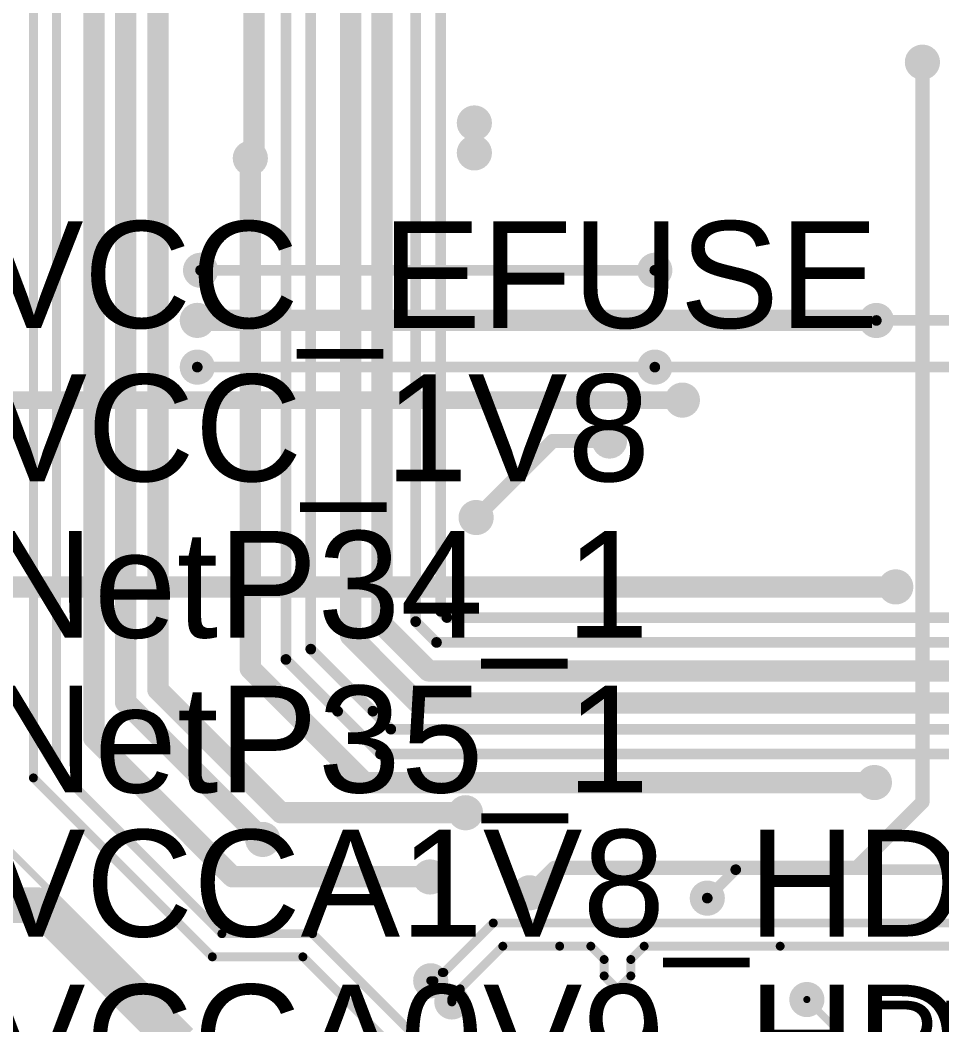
# Model space of a CAD drawing. Header units: millimetres. Extents: x -0.39 to 4.37, y -0.38 to 3.54.
# Drawn here: x 0.637 to 1.155, y 2.128 to 2.693 of the extents above; entities that cross this region are included whole.
import ezdxf

# ---------------------------------------------------------------- set-up
doc = ezdxf.new("R2010")
doc.units = ezdxf.units.MM
doc.header["$MEASUREMENT"] = 0
for name, color, linetype in [('BottomLayer', 5, 'Continuous'), ('BottomSolder', 6, 'Continuous'), ('TopLayer', 1, 'Continuous'), ('TopOverlay', 2, 'Continuous'), ('TopSolder', 216, 'Continuous'), ('ViaHoleLayer', 16, 'Continuous')]:
    doc.layers.add(name, color=color, linetype=linetype)
doc.styles.add('Arial', font='', dxfattribs={"height": 0.2})
doc.styles.get('Arial').set_extended_font_data('Arial')

msp = doc.modelspace()

# ---------------------------------------------------------------- hatches: boundary and pattern name
at = {"layer": 'BottomLayer'}
h = msp.add_hatch(color=5, dxfattribs=at)
edge = h.paths.add_edge_path()
edge.add_arc((1.144, 2.669), 0.0059055, 0, 360)
h = msp.add_hatch(color=5, dxfattribs=at)
edge = h.paths.add_edge_path()
edge.add_arc((0.8920001, 2.634811), 0.0059055, 0, 360)
h = msp.add_hatch(color=5, dxfattribs=at)
edge = h.paths.add_edge_path()
edge.add_arc((0.8920001, 2.618), 0.0059055, 0, 360)
h = msp.add_hatch(color=5, dxfattribs=at)
edge = h.paths.add_edge_path()
edge.add_arc((0.766, 2.615), 0.0059055, 0, 360)
h = msp.add_hatch(color=5, dxfattribs=at)
edge = h.paths.add_edge_path()
edge.add_arc((0.738, 2.552), 0.0059055, 0, 360)
h = msp.add_hatch(color=5, dxfattribs=at)
edge = h.paths.add_edge_path()
edge.add_arc((0.9934901, 2.552), 0.0059055, 0, 360)
h = msp.add_hatch(color=5, dxfattribs=at)
edge = h.paths.add_edge_path()
edge.add_arc((0.7361778, 2.5238222), 0.0059055, 0, 360)
h = msp.add_hatch(color=5, dxfattribs=at)
edge = h.paths.add_edge_path()
edge.add_arc((1.1180855, 2.5237758), 0.0059055, 0, 360)
h = msp.add_hatch(color=5, dxfattribs=at)
edge = h.paths.add_edge_path()
edge.add_arc((0.7361778, 2.497546), 0.0059055, 0, 360)
h = msp.add_hatch(color=5, dxfattribs=at)
edge = h.paths.add_edge_path()
edge.add_arc((0.9934901, 2.497546), 0.0059055, 0, 360)
h = msp.add_hatch(color=5, dxfattribs=at)
edge = h.paths.add_edge_path()
edge.add_arc((1.009, 2.479), 0.0059055, 0, 360)
h = msp.add_hatch(color=5, dxfattribs=at)
edge = h.paths.add_edge_path()
edge.add_arc((0.968, 2.456), 0.0059055, 0, 360)
h = msp.add_hatch(color=5, dxfattribs=at)
edge = h.paths.add_edge_path()
edge.add_arc((0.893, 2.413), 0.0059055, 0, 360)
h = msp.add_hatch(color=5, dxfattribs=at)
edge = h.paths.add_edge_path()
edge.add_arc((1.129, 2.374), 0.0059055, 0, 360)
h = msp.add_hatch(color=5, dxfattribs=at)
edge = h.paths.add_edge_path()
edge.add_arc((1.117, 2.264), 0.0059055, 0, 360)
h = msp.add_hatch(color=5, dxfattribs=at)
edge = h.paths.add_edge_path()
edge.add_arc((0.887, 2.247), 0.0059055, 0, 360)
h = msp.add_hatch(color=5, dxfattribs=at)
edge = h.paths.add_edge_path()
edge.add_arc((0.773, 2.232), 0.0059055, 0, 360)
h = msp.add_hatch(color=5, dxfattribs=at)
edge = h.paths.add_edge_path()
edge.add_arc((0.8670837, 2.2109164), 0.0059055, 0, 360)
h = msp.add_hatch(color=5, dxfattribs=at)
edge = h.paths.add_edge_path()
edge.add_arc((0.923, 2.202), 0.0059055, 0, 360)
h = msp.add_hatch(color=5, dxfattribs=at)
edge = h.paths.add_edge_path()
edge.add_arc((1.023, 2.199), 0.0059055, 0, 360)
h = msp.add_hatch(color=5, dxfattribs=at)
edge = h.paths.add_edge_path()
edge.add_arc((0.8674604, 2.1525398), 0.0059055, 0, 360)
h = msp.add_hatch(color=5, dxfattribs=at)
edge = h.paths.add_edge_path()
edge.add_arc((1.079, 2.142), 0.0059055, 0, 360)
h = msp.add_hatch(color=5, dxfattribs=at)
edge = h.paths.add_edge_path()
edge.add_arc((0.8793476, 2.1406526), 0.0059055, 0, 360)
at = {"layer": 'BottomSolder'}
h = msp.add_hatch(color=6, dxfattribs=at)
edge = h.paths.add_edge_path()
edge.add_arc((1.144, 2.669), 0.0099055, 0, 360)
h = msp.add_hatch(color=6, dxfattribs=at)
edge = h.paths.add_edge_path()
edge.add_arc((0.8920001, 2.634811), 0.0099055, 0, 360)
h = msp.add_hatch(color=6, dxfattribs=at)
edge = h.paths.add_edge_path()
edge.add_arc((0.8920001, 2.618), 0.0099055, 0, 360)
h = msp.add_hatch(color=6, dxfattribs=at)
edge = h.paths.add_edge_path()
edge.add_arc((0.766, 2.615), 0.0099055, 0, 360)
h = msp.add_hatch(color=6, dxfattribs=at)
edge = h.paths.add_edge_path()
edge.add_arc((0.738, 2.552), 0.0099055, 0, 360)
h = msp.add_hatch(color=6, dxfattribs=at)
edge = h.paths.add_edge_path()
edge.add_arc((0.9934901, 2.552), 0.0099055, 0, 360)
h = msp.add_hatch(color=6, dxfattribs=at)
edge = h.paths.add_edge_path()
edge.add_arc((0.7361778, 2.5238222), 0.0099055, 0, 360)
h = msp.add_hatch(color=6, dxfattribs=at)
edge = h.paths.add_edge_path()
edge.add_arc((1.1180855, 2.5237758), 0.0099055, 0, 360)
h = msp.add_hatch(color=6, dxfattribs=at)
edge = h.paths.add_edge_path()
edge.add_arc((0.7361778, 2.497546), 0.0099055, 0, 360)
h = msp.add_hatch(color=6, dxfattribs=at)
edge = h.paths.add_edge_path()
edge.add_arc((0.9934901, 2.497546), 0.0099055, 0, 360)
h = msp.add_hatch(color=6, dxfattribs=at)
edge = h.paths.add_edge_path()
edge.add_arc((1.009, 2.479), 0.0099055, 0, 360)
h = msp.add_hatch(color=6, dxfattribs=at)
edge = h.paths.add_edge_path()
edge.add_arc((0.968, 2.456), 0.0099055, 0, 360)
h = msp.add_hatch(color=6, dxfattribs=at)
edge = h.paths.add_edge_path()
edge.add_arc((0.893, 2.413), 0.0099055, 0, 360)
h = msp.add_hatch(color=6, dxfattribs=at)
edge = h.paths.add_edge_path()
edge.add_arc((1.129, 2.374), 0.0099055, 0, 360)
h = msp.add_hatch(color=6, dxfattribs=at)
edge = h.paths.add_edge_path()
edge.add_arc((1.117, 2.264), 0.0099055, 0, 360)
h = msp.add_hatch(color=6, dxfattribs=at)
edge = h.paths.add_edge_path()
edge.add_arc((0.887, 2.247), 0.0099055, 0, 360)
h = msp.add_hatch(color=6, dxfattribs=at)
edge = h.paths.add_edge_path()
edge.add_arc((0.773, 2.232), 0.0099055, 0, 360)
h = msp.add_hatch(color=6, dxfattribs=at)
edge = h.paths.add_edge_path()
edge.add_arc((0.8670837, 2.2109164), 0.0099055, 0, 360)
h = msp.add_hatch(color=6, dxfattribs=at)
edge = h.paths.add_edge_path()
edge.add_arc((0.923, 2.202), 0.0099055, 0, 360)
h = msp.add_hatch(color=6, dxfattribs=at)
edge = h.paths.add_edge_path()
edge.add_arc((1.023, 2.199), 0.0099055, 0, 360)
h = msp.add_hatch(color=6, dxfattribs=at)
edge = h.paths.add_edge_path()
edge.add_arc((0.8674604, 2.1525398), 0.0099055, 0, 360)
h = msp.add_hatch(color=6, dxfattribs=at)
edge = h.paths.add_edge_path()
edge.add_arc((0.8793476, 2.1406526), 0.0099055, 0, 360)
h = msp.add_hatch(color=6, dxfattribs=at)
edge = h.paths.add_edge_path()
edge.add_arc((1.079, 2.142), 0.0099055, 0, 360)
at = {"layer": 'TopLayer'}
h = msp.add_hatch(color=1, dxfattribs=at)
edge = h.paths.add_edge_path()
edge.add_arc((1.144, 2.669), 0.0059055, 0, 360)
h = msp.add_hatch(color=1, dxfattribs=at)
edge = h.paths.add_edge_path()
edge.add_arc((0.8920001, 2.634811), 0.0059055, 0, 360)
h = msp.add_hatch(color=1, dxfattribs=at)
edge = h.paths.add_edge_path()
edge.add_arc((0.8920001, 2.618), 0.0059055, 0, 360)
h = msp.add_hatch(color=1, dxfattribs=at)
edge = h.paths.add_edge_path()
edge.add_arc((0.766, 2.615), 0.0059055, 0, 360)
h = msp.add_hatch(color=1, dxfattribs=at)
edge = h.paths.add_edge_path()
edge.add_arc((0.738, 2.552), 0.0059055, 0, 360)
h = msp.add_hatch(color=1, dxfattribs=at)
edge = h.paths.add_edge_path()
edge.add_arc((0.9934901, 2.552), 0.0059055, 0, 360)
h = msp.add_hatch(color=1, dxfattribs=at)
edge = h.paths.add_edge_path()
edge.add_arc((0.7361778, 2.5238222), 0.0059055, 0, 360)
h = msp.add_hatch(color=1, dxfattribs=at)
edge = h.paths.add_edge_path()
edge.add_arc((1.1180855, 2.5237758), 0.0059055, 0, 360)
h = msp.add_hatch(color=1, dxfattribs=at)
edge = h.paths.add_edge_path()
edge.add_arc((0.7361778, 2.497546), 0.0059055, 0, 360)
h = msp.add_hatch(color=1, dxfattribs=at)
edge = h.paths.add_edge_path()
edge.add_arc((0.9934901, 2.497546), 0.0059055, 0, 360)
h = msp.add_hatch(color=1, dxfattribs=at)
edge = h.paths.add_edge_path()
edge.add_arc((1.009, 2.479), 0.0059055, 0, 360)
h = msp.add_hatch(color=1, dxfattribs=at)
edge = h.paths.add_edge_path()
edge.add_arc((0.968, 2.456), 0.0059055, 0, 360)
h = msp.add_hatch(color=1, dxfattribs=at)
edge = h.paths.add_edge_path()
edge.add_arc((0.893, 2.413), 0.0059055, 0, 360)
h = msp.add_hatch(color=1, dxfattribs=at)
edge = h.paths.add_edge_path()
edge.add_arc((1.129, 2.374), 0.0059055, 0, 360)
h = msp.add_hatch(color=1, dxfattribs=at)
edge = h.paths.add_edge_path()
edge.add_arc((1.117, 2.264), 0.0059055, 0, 360)
h = msp.add_hatch(color=1, dxfattribs=at)
edge = h.paths.add_edge_path()
edge.add_arc((0.887, 2.247), 0.0059055, 0, 360)
h = msp.add_hatch(color=1, dxfattribs=at)
edge = h.paths.add_edge_path()
edge.add_arc((0.773, 2.232), 0.0059055, 0, 360)
h = msp.add_hatch(color=1, dxfattribs=at)
edge = h.paths.add_edge_path()
edge.add_arc((0.8670837, 2.2109164), 0.0059055, 0, 360)
h = msp.add_hatch(color=1, dxfattribs=at)
edge = h.paths.add_edge_path()
edge.add_arc((0.923, 2.202), 0.0059055, 0, 360)
h = msp.add_hatch(color=1, dxfattribs=at)
edge = h.paths.add_edge_path()
edge.add_arc((1.023, 2.199), 0.0059055, 0, 360)
h = msp.add_hatch(color=1, dxfattribs=at)
edge = h.paths.add_edge_path()
edge.add_arc((0.8674604, 2.1525398), 0.0059055, 0, 360)
h = msp.add_hatch(color=1, dxfattribs=at)
edge = h.paths.add_edge_path()
edge.add_arc((1.079, 2.142), 0.0059055, 0, 360)
h = msp.add_hatch(color=1, dxfattribs=at)
edge = h.paths.add_edge_path()
edge.add_arc((0.8793476, 2.1406526), 0.0059055, 0, 360)
at = {"layer": 'TopSolder'}
h = msp.add_hatch(color=216, dxfattribs=at)
edge = h.paths.add_edge_path()
edge.add_arc((1.144, 2.669), 0.0099055, 0, 360)
h = msp.add_hatch(color=216, dxfattribs=at)
edge = h.paths.add_edge_path()
edge.add_arc((0.8920001, 2.634811), 0.0099055, 0, 360)
h = msp.add_hatch(color=216, dxfattribs=at)
edge = h.paths.add_edge_path()
edge.add_arc((0.8920001, 2.618), 0.0099055, 0, 360)
h = msp.add_hatch(color=216, dxfattribs=at)
edge = h.paths.add_edge_path()
edge.add_arc((0.766, 2.615), 0.0099055, 0, 360)
h = msp.add_hatch(color=216, dxfattribs=at)
edge = h.paths.add_edge_path()
edge.add_arc((0.738, 2.552), 0.0099055, 0, 360)
h = msp.add_hatch(color=216, dxfattribs=at)
edge = h.paths.add_edge_path()
edge.add_arc((0.9934901, 2.552), 0.0099055, 0, 360)
h = msp.add_hatch(color=216, dxfattribs=at)
edge = h.paths.add_edge_path()
edge.add_arc((0.7361778, 2.5238222), 0.0099055, 0, 360)
h = msp.add_hatch(color=216, dxfattribs=at)
edge = h.paths.add_edge_path()
edge.add_arc((1.1180855, 2.5237758), 0.0099055, 0, 360)
h = msp.add_hatch(color=216, dxfattribs=at)
edge = h.paths.add_edge_path()
edge.add_arc((0.7361778, 2.497546), 0.0099055, 0, 360)
h = msp.add_hatch(color=216, dxfattribs=at)
edge = h.paths.add_edge_path()
edge.add_arc((0.9934901, 2.497546), 0.0099055, 0, 360)
h = msp.add_hatch(color=216, dxfattribs=at)
edge = h.paths.add_edge_path()
edge.add_arc((1.009, 2.479), 0.0099055, 0, 360)
h = msp.add_hatch(color=216, dxfattribs=at)
edge = h.paths.add_edge_path()
edge.add_arc((0.968, 2.456), 0.0099055, 0, 360)
h = msp.add_hatch(color=216, dxfattribs=at)
edge = h.paths.add_edge_path()
edge.add_arc((0.893, 2.413), 0.0099055, 0, 360)
h = msp.add_hatch(color=216, dxfattribs=at)
edge = h.paths.add_edge_path()
edge.add_arc((1.129, 2.374), 0.0099055, 0, 360)
h = msp.add_hatch(color=216, dxfattribs=at)
edge = h.paths.add_edge_path()
edge.add_arc((1.117, 2.264), 0.0099055, 0, 360)
h = msp.add_hatch(color=216, dxfattribs=at)
edge = h.paths.add_edge_path()
edge.add_arc((0.887, 2.247), 0.0099055, 0, 360)
h = msp.add_hatch(color=216, dxfattribs=at)
edge = h.paths.add_edge_path()
edge.add_arc((0.773, 2.232), 0.0099055, 0, 360)
h = msp.add_hatch(color=216, dxfattribs=at)
edge = h.paths.add_edge_path()
edge.add_arc((0.8670837, 2.2109164), 0.0099055, 0, 360)
h = msp.add_hatch(color=216, dxfattribs=at)
edge = h.paths.add_edge_path()
edge.add_arc((0.923, 2.202), 0.0099055, 0, 360)
h = msp.add_hatch(color=216, dxfattribs=at)
edge = h.paths.add_edge_path()
edge.add_arc((1.023, 2.199), 0.0099055, 0, 360)
h = msp.add_hatch(color=216, dxfattribs=at)
edge = h.paths.add_edge_path()
edge.add_arc((0.8674604, 2.1525398), 0.0099055, 0, 360)
h = msp.add_hatch(color=216, dxfattribs=at)
edge = h.paths.add_edge_path()
edge.add_arc((0.8793476, 2.1406526), 0.0099055, 0, 360)
h = msp.add_hatch(color=216, dxfattribs=at)
edge = h.paths.add_edge_path()
edge.add_arc((1.079, 2.142), 0.0099055, 0, 360)
at = {"layer": 'ViaHoleLayer'}
h = msp.add_hatch(color=16, dxfattribs=at)
edge = h.paths.add_edge_path()
edge.add_arc((1.144, 2.669), 0.003937, 0, 360)
h = msp.add_hatch(color=16, dxfattribs=at)
edge = h.paths.add_edge_path()
edge.add_arc((0.8920001, 2.634811), 0.003937, 0, 360)
h = msp.add_hatch(color=16, dxfattribs=at)
edge = h.paths.add_edge_path()
edge.add_arc((0.8920001, 2.618), 0.003937, 0, 360)
h = msp.add_hatch(color=16, dxfattribs=at)
edge = h.paths.add_edge_path()
edge.add_arc((0.766, 2.615), 0.003937, 0, 360)
h = msp.add_hatch(color=16, dxfattribs=at)
edge = h.paths.add_edge_path()
edge.add_arc((0.738, 2.552), 0.003937, 0, 360)
h = msp.add_hatch(color=16, dxfattribs=at)
edge = h.paths.add_edge_path()
edge.add_arc((0.9934901, 2.552), 0.003937, 0, 360)
h = msp.add_hatch(color=16, dxfattribs=at)
edge = h.paths.add_edge_path()
edge.add_arc((0.7361778, 2.5238222), 0.003937, 0, 360)
h = msp.add_hatch(color=16, dxfattribs=at)
edge = h.paths.add_edge_path()
edge.add_arc((1.1180855, 2.5237758), 0.003937, 0, 360)
h = msp.add_hatch(color=16, dxfattribs=at)
edge = h.paths.add_edge_path()
edge.add_arc((0.7361778, 2.497546), 0.003937, 0, 360)
h = msp.add_hatch(color=16, dxfattribs=at)
edge = h.paths.add_edge_path()
edge.add_arc((0.9934901, 2.497546), 0.003937, 0, 360)
h = msp.add_hatch(color=16, dxfattribs=at)
edge = h.paths.add_edge_path()
edge.add_arc((1.009, 2.479), 0.003937, 0, 360)
h = msp.add_hatch(color=16, dxfattribs=at)
edge = h.paths.add_edge_path()
edge.add_arc((0.968, 2.456), 0.003937, 0, 360)
h = msp.add_hatch(color=16, dxfattribs=at)
edge = h.paths.add_edge_path()
edge.add_arc((0.893, 2.413), 0.003937, 0, 360)
h = msp.add_hatch(color=16, dxfattribs=at)
edge = h.paths.add_edge_path()
edge.add_arc((1.129, 2.374), 0.003937, 0, 360)
h = msp.add_hatch(color=16, dxfattribs=at)
edge = h.paths.add_edge_path()
edge.add_arc((1.117, 2.264), 0.003937, 0, 360)
h = msp.add_hatch(color=16, dxfattribs=at)
edge = h.paths.add_edge_path()
edge.add_arc((0.887, 2.247), 0.003937, 0, 360)
h = msp.add_hatch(color=16, dxfattribs=at)
edge = h.paths.add_edge_path()
edge.add_arc((0.773, 2.232), 0.003937, 0, 360)
h = msp.add_hatch(color=16, dxfattribs=at)
edge = h.paths.add_edge_path()
edge.add_arc((0.8670837, 2.2109164), 0.003937, 0, 360)
h = msp.add_hatch(color=16, dxfattribs=at)
edge = h.paths.add_edge_path()
edge.add_arc((0.923, 2.202), 0.003937, 0, 360)
h = msp.add_hatch(color=16, dxfattribs=at)
edge = h.paths.add_edge_path()
edge.add_arc((1.023, 2.199), 0.003937, 0, 360)
h = msp.add_hatch(color=16, dxfattribs=at)
edge = h.paths.add_edge_path()
edge.add_arc((0.8674604, 2.1525398), 0.003937, 0, 360)
h = msp.add_hatch(color=16, dxfattribs=at)
edge = h.paths.add_edge_path()
edge.add_arc((0.8793476, 2.1406526), 0.003937, 0, 360)
h = msp.add_hatch(color=16, dxfattribs=at)
edge = h.paths.add_edge_path()
edge.add_arc((1.079, 2.142), 0.003937, 0, 360)

# ---------------------------------------------------------------- linework, layer by layer
at = {"layer": 'BottomLayer'}
for points, const_width in [([(0.768, 2.617), (0.768, 2.746)], 0.012), ([(1.144, 2.253), (1.144, 2.669)], 0.008), ([(0.766, 2.615), (0.768, 2.617)], 0.012), ([(0.738, 2.552), (0.9934901, 2.552)], 0.006), ([(0.7361778, 2.5238222), (1.1180391, 2.5238222)], 0.012), ([(1.1180391, 2.5238222), (1.1180855, 2.5237758)], 0.012), ([(0.7361778, 2.497546), (0.9934901, 2.497546)], 0.006), ([(0.073, 2.479), (1.009, 2.479)], 0.01), ([(0.585645, 2.374), (1.129, 2.374)], 0.012), ([(0.5758225, 2.2806222), (0.7324448, 2.1239999)], 0.004), ([(1.107, 2.216), (1.144, 2.253)], 0.008), ([(0.923, 2.202), (0.937, 2.216)], 0.008), ([(0.937, 2.216), (1.107, 2.216)], 0.008)]:
    msp.add_lwpolyline(points, dxfattribs=dict(at, const_width=const_width))
for points, const_width in [([(1.142, 2.669, 1), (1.146, 2.669, 1)], 0.004), ([(0.765, 2.617, 1), (0.771, 2.617, 1)], 0.006), ([(0.765, 2.617, 1), (0.771, 2.617, 1)], 0.006), ([(0.763, 2.615, 1), (0.769, 2.615, 1)], 0.006), ([(0.7365, 2.552, 1), (0.7395, 2.552, 1)], 0.003), ([(0.9919901, 2.552, 1), (0.9949901, 2.552, 1)], 0.003), ([(0.7331778, 2.5238222, 1), (0.7391778, 2.5238222, 1)], 0.006), ([(1.1150391, 2.5238222, 1), (1.1210391, 2.5238222, 1)], 0.006), ([(1.1150391, 2.5238222, 1), (1.1210391, 2.5238222, 1)], 0.006), ([(1.1150855, 2.5237758, 1), (1.1210855, 2.5237758, 1)], 0.006), ([(0.7346778, 2.497546, 1), (0.7376778, 2.497546, 1)], 0.003), ([(0.9919901, 2.497546, 1), (0.9949901, 2.497546, 1)], 0.003), ([(1.0065, 2.479, 1), (1.0115, 2.479, 1)], 0.005), ([(1.126, 2.374, 1), (1.132, 2.374, 1)], 0.006), ([(1.142, 2.253, 1), (1.146, 2.253, 1)], 0.004), ([(1.142, 2.253, 1), (1.146, 2.253, 1)], 0.004), ([(0.935, 2.216, 1), (0.939, 2.216, 1)], 0.004), ([(0.935, 2.216, 1), (0.939, 2.216, 1)], 0.004), ([(1.105, 2.216, 1), (1.109, 2.216, 1)], 0.004), ([(1.105, 2.216, 1), (1.109, 2.216, 1)], 0.004), ([(0.921, 2.202, 1), (0.925, 2.202, 1)], 0.004)]:
    msp.add_lwpolyline(points, format="xyb", close=True, dxfattribs=dict(at, const_width=const_width))
at = {"layer": 'TopLayer'}
for points, const_width in [([(0.859, 2.3544913), (0.859, 3.2128074)], 0.006), ([(0.873, 2.3602902), (0.873, 3.2099997)], 0.006), ([(0.84, 2.3530001), (0.84, 3.0600001)], 0.012), ([(0.8223905, 2.346568), (0.8223905, 3.0516096)], 0.012), ([(0.8, 2.339), (0.8, 3.0531799)], 0.006), ([(0.786, 2.3332011), (0.786, 3.047381)], 0.006), ([(0.6958225, 2.3091775), (0.6958225, 2.9068222)], 0.012), ([(0.678, 2.2890001), (0.678, 2.8450001)], 0.012), ([(0.714, 2.316208), (0.714, 2.843)], 0.012), ([(0.6570001, 2.272), (0.6570001, 2.8143848)], 0.005), ([(0.6440001, 2.2666153), (0.6440001, 2.8090001)], 0.005), ([(0.766, 2.328), (0.766, 2.615)], 0.012), ([(1.1180855, 2.5237758), (1.3722242, 2.5237758)], 0.006), ([(0.9934901, 2.497546), (1.374546, 2.497546)], 0.006), ([(0.893, 2.413), (0.936, 2.456)], 0.008), ([(0.936, 2.456), (0.968, 2.456)], 0.008), ([(0.873, 2.3602902), (0.8765148, 2.3567754)], 0.006), ([(0.84, 2.3530001), (0.8662247, 2.3267754)], 0.012), ([(0.859, 2.3544913), (0.8707159, 2.3427754)], 0.006), ([(0.8765148, 2.3567754), (1.3390001, 2.3567754)], 0.006), ([(0.8223905, 2.346568), (0.860179, 2.3087795)], 0.012), ([(0.8707159, 2.3427754), (1.3390001, 2.3427754)], 0.006), ([(0.8, 2.339), (0.8348995, 2.3041005)], 0.006), ([(0.766, 2.328), (0.83, 2.264)], 0.012), ([(0.786, 2.3332011), (0.8151005, 2.3041005)], 0.006), ([(0.8662247, 2.3267754), (1.245, 2.3267754)], 0.012), ([(0.714, 2.316208), (0.783208, 2.247)], 0.012), ([(0.6958225, 2.3091775), (0.773, 2.232)], 0.012), ([(0.860179, 2.3087795), (1.2742204, 2.3087795)], 0.012), ([(0.8151005, 2.3041005), (0.839201, 2.28)], 0.006), ([(0.8348995, 2.3041004), (0.8348995, 2.3041005)], 0.006), ([(0.8348995, 2.3041004), (0.8449999, 2.294)], 0.006), ([(0.678, 2.2890001), (0.7560001, 2.211)], 0.012), ([(0.8449999, 2.294), (1.4010001, 2.294)], 0.006), ([(0.839201, 2.28), (1.4010001, 2.28)], 0.006), ([(0.6570001, 2.272), (0.7500001, 2.179)], 0.005), ([(0.6440001, 2.2666153), (0.7446154, 2.166)], 0.005), ([(0.83, 2.264), (1.1168322, 2.264)], 0.012), ([(0.783208, 2.247), (0.887, 2.247)], 0.012), ([(0.7560001, 2.211), (0.8670837, 2.211)], 0.012), ([(1.023, 2.199), (1.039, 2.215)], 0.006), ([(1.039, 2.215), (1.3400001, 2.215)], 0.006), ([(0.5758225, 2.1950222), (0.6469778, 2.1950222)], 0.02), ([(0.6469778, 2.1950222), (0.7723088, 2.0696912)], 0.02), ([(0.8748078, 2.1571924), (0.9026154, 2.185)], 0.005), ([(0.9026154, 2.185), (1.3283848, 2.185)], 0.005), ([(0.7500001, 2.179), (0.8009558, 2.179)], 0.005), ([(0.8009558, 2.179), (0.8680946, 2.1118612)], 0.005), ([(0.8840001, 2.148), (0.9080001, 2.172)], 0.005), ([(0.9080001, 2.172), (0.94, 2.172)], 0.005), ([(0.94, 2.172), (0.9575005, 2.172)], 0.005), ([(0.9575005, 2.172), (0.9650005, 2.1645)], 0.005), ([(0.9800005, 2.1645), (0.9875005, 2.172)], 0.005), ([(0.9875005, 2.172), (1.064, 2.172)], 0.005), ([(1.064, 2.172), (1.323, 2.172)], 0.005), ([(0.7446154, 2.166), (0.7955711, 2.166)], 0.005), ([(0.7955711, 2.166), (0.8550946, 2.1064765)], 0.005), ([(0.9650005, 2.1552834), (0.9650005, 2.1645)], 0.005), ([(0.9800005, 2.1552834), (0.9800005, 2.1645)], 0.005), ([(0.8693035, 2.1525398), (0.8739561, 2.1571924)], 0.005), ([(0.8739561, 2.1571924), (0.8748078, 2.1571924)], 0.005), ([(0.8674604, 2.1525398), (0.8693035, 2.1525398)], 0.005), ([(0.9650005, 2.1552834), (0.9725005, 2.1477834)], 0.005), ([(0.9725005, 2.1477834), (0.9800005, 2.1552834)], 0.005), ([(0.8793476, 2.1424957), (0.8840001, 2.1471482)], 0.005), ([(0.8840001, 2.1471482), (0.8840001, 2.148)], 0.005), ([(0.8793476, 2.1406526), (0.8793476, 2.1424957)], 0.005), ([(1.079, 2.142), (1.213, 2.008)], 0.004)]:
    msp.add_lwpolyline(points, dxfattribs=dict(at, const_width=const_width))
for points, const_width in [([(0.763, 2.615, 1), (0.769, 2.615, 1)], 0.006), ([(1.1165855, 2.5237758, 1), (1.1195855, 2.5237758, 1)], 0.003), ([(0.9919901, 2.497546, 1), (0.9949901, 2.497546, 1)], 0.003), ([(0.934, 2.456, 1), (0.938, 2.456, 1)], 0.004), ([(0.934, 2.456, 1), (0.938, 2.456, 1)], 0.004), ([(0.966, 2.456, 1), (0.97, 2.456, 1)], 0.004), ([(0.891, 2.413, 1), (0.895, 2.413, 1)], 0.004), ([(0.8715, 2.3602902, 1), (0.8745, 2.3602902, 1)], 0.003), ([(0.8715, 2.3602902, 1), (0.8745, 2.3602902, 1)], 0.003), ([(0.837, 2.3530001, 1), (0.843, 2.3530001, 1)], 0.006), ([(0.837, 2.3530001, 1), (0.843, 2.3530001, 1)], 0.006), ([(0.8575, 2.3544913, 1), (0.8605, 2.3544913, 1)], 0.003), ([(0.8575, 2.3544913, 1), (0.8605, 2.3544913, 1)], 0.003), ([(0.8750148, 2.3567754, 1), (0.8780148, 2.3567754, 1)], 0.003), ([(0.8750148, 2.3567754, 1), (0.8780148, 2.3567754, 1)], 0.003), ([(0.8193905, 2.346568, 1), (0.8253905, 2.346568, 1)], 0.006), ([(0.8193905, 2.346568, 1), (0.8253905, 2.346568, 1)], 0.006), ([(0.8692159, 2.3427754, 1), (0.8722159, 2.3427754, 1)], 0.003), ([(0.8692159, 2.3427754, 1), (0.8722159, 2.3427754, 1)], 0.003), ([(0.7985, 2.339, 1), (0.8015, 2.339, 1)], 0.003), ([(0.7985, 2.339, 1), (0.8015, 2.339, 1)], 0.003), ([(0.763, 2.328, 1), (0.769, 2.328, 1)], 0.006), ([(0.763, 2.328, 1), (0.769, 2.328, 1)], 0.006), ([(0.7845, 2.3332011, 1), (0.7875, 2.3332011, 1)], 0.003), ([(0.7845, 2.3332011, 1), (0.7875, 2.3332011, 1)], 0.003), ([(0.8632247, 2.3267754, 1), (0.8692247, 2.3267754, 1)], 0.006), ([(0.8632247, 2.3267754, 1), (0.8692247, 2.3267754, 1)], 0.006), ([(0.711, 2.316208, 1), (0.717, 2.316208, 1)], 0.006), ([(0.711, 2.316208, 1), (0.717, 2.316208, 1)], 0.006), ([(0.6928225, 2.3091775, 1), (0.6988225, 2.3091775, 1)], 0.006), ([(0.6928225, 2.3091775, 1), (0.6988225, 2.3091775, 1)], 0.006), ([(0.857179, 2.3087795, 1), (0.863179, 2.3087795, 1)], 0.006), ([(0.857179, 2.3087795, 1), (0.863179, 2.3087795, 1)], 0.006), ([(0.8136005, 2.3041005, 1), (0.8166005, 2.3041005, 1)], 0.003), ([(0.8136005, 2.3041005, 1), (0.8166005, 2.3041005, 1)], 0.003), ([(0.8333995, 2.3041005, 1), (0.8363995, 2.3041005, 1)], 0.003), ([(0.8333995, 2.3041005, 1), (0.8363995, 2.3041005, 1)], 0.003), ([(0.8333995, 2.3041004, 1), (0.8363995, 2.3041004, 1)], 0.003), ([(0.8333995, 2.3041004, 1), (0.8363995, 2.3041004, 1)], 0.003), ([(0.675, 2.2890001, 1), (0.681, 2.2890001, 1)], 0.006), ([(0.675, 2.2890001, 1), (0.681, 2.2890001, 1)], 0.006), ([(0.8434999, 2.294, 1), (0.8464999, 2.294, 1)], 0.003), ([(0.8434999, 2.294, 1), (0.8464999, 2.294, 1)], 0.003), ([(0.837701, 2.28, 1), (0.840701, 2.28, 1)], 0.003), ([(0.837701, 2.28, 1), (0.840701, 2.28, 1)], 0.003), ([(0.6557501, 2.272, 1), (0.6582501, 2.272, 1)], 0.0025), ([(0.6557501, 2.272, 1), (0.6582501, 2.272, 1)], 0.0025), ([(0.6427501, 2.2666153, 1), (0.6452501, 2.2666153, 1)], 0.0025), ([(0.6427501, 2.2666153, 1), (0.6452501, 2.2666153, 1)], 0.0025), ([(0.827, 2.264, 1), (0.833, 2.264, 1)], 0.006), ([(0.827, 2.264, 1), (0.833, 2.264, 1)], 0.006), ([(1.1138322, 2.264, 1), (1.1198322, 2.264, 1)], 0.006), ([(0.780208, 2.247, 1), (0.786208, 2.247, 1)], 0.006), ([(0.780208, 2.247, 1), (0.786208, 2.247, 1)], 0.006), ([(0.884, 2.247, 1), (0.89, 2.247, 1)], 0.006), ([(0.77, 2.232, 1), (0.776, 2.232, 1)], 0.006), ([(0.7530001, 2.211, 1), (0.7590001, 2.211, 1)], 0.006), ([(0.7530001, 2.211, 1), (0.7590001, 2.211, 1)], 0.006), ([(0.8640837, 2.211, 1), (0.8700837, 2.211, 1)], 0.006), ([(1.0375, 2.215, 1), (1.0405, 2.215, 1)], 0.003), ([(1.0375, 2.215, 1), (1.0405, 2.215, 1)], 0.003), ([(0.6419778, 2.1950222, 1), (0.6519778, 2.1950222, 1)], 0.01), ([(0.6419778, 2.1950222, 1), (0.6519778, 2.1950222, 1)], 0.01), ([(1.0215, 2.199, 1), (1.0245, 2.199, 1)], 0.003), ([(0.9013654, 2.185, 1), (0.9038654, 2.185, 1)], 0.0025), ([(0.9013654, 2.185, 1), (0.9038654, 2.185, 1)], 0.0025), ([(0.7487501, 2.179, 1), (0.7512501, 2.179, 1)], 0.0025), ([(0.7487501, 2.179, 1), (0.7512501, 2.179, 1)], 0.0025), ([(0.7997058, 2.179, 1), (0.8022058, 2.179, 1)], 0.0025), ([(0.7997058, 2.179, 1), (0.8022058, 2.179, 1)], 0.0025), ([(0.9067501, 2.172, 1), (0.9092501, 2.172, 1)], 0.0025), ([(0.9067501, 2.172, 1), (0.9092501, 2.172, 1)], 0.0025), ([(0.93875, 2.172, 1), (0.94125, 2.172, 1)], 0.0025), ([(0.93875, 2.172, 1), (0.94125, 2.172, 1)], 0.0025), ([(0.9562505, 2.172, 1), (0.9587505, 2.172, 1)], 0.0025), ([(0.9562505, 2.172, 1), (0.9587505, 2.172, 1)], 0.0025), ([(0.9862505, 2.172, 1), (0.9887505, 2.172, 1)], 0.0025), ([(0.9862505, 2.172, 1), (0.9887505, 2.172, 1)], 0.0025), ([(1.06275, 2.172, 1), (1.06525, 2.172, 1)], 0.0025), ([(1.06275, 2.172, 1), (1.06525, 2.172, 1)], 0.0025), ([(0.7433654, 2.166, 1), (0.7458654, 2.166, 1)], 0.0025), ([(0.7433654, 2.166, 1), (0.7458654, 2.166, 1)], 0.0025), ([(0.7943211, 2.166, 1), (0.7968211, 2.166, 1)], 0.0025), ([(0.7943211, 2.166, 1), (0.7968211, 2.166, 1)], 0.0025), ([(0.9637505, 2.1645, 1), (0.9662505, 2.1645, 1)], 0.0025), ([(0.9637505, 2.1645, 1), (0.9662505, 2.1645, 1)], 0.0025), ([(0.9787505, 2.1645, 1), (0.9812505, 2.1645, 1)], 0.0025), ([(0.9787505, 2.1645, 1), (0.9812505, 2.1645, 1)], 0.0025), ([(0.8727061, 2.1571924, 1), (0.8752061, 2.1571924, 1)], 0.0025), ([(0.8727061, 2.1571924, 1), (0.8752061, 2.1571924, 1)], 0.0025), ([(0.8735578, 2.1571924, 1), (0.8760578, 2.1571924, 1)], 0.0025), ([(0.8735578, 2.1571924, 1), (0.8760578, 2.1571924, 1)], 0.0025), ([(0.8662104, 2.1525398, 1), (0.8687104, 2.1525398, 1)], 0.0025), ([(0.8680535, 2.1525398, 1), (0.8705535, 2.1525398, 1)], 0.0025), ([(0.8680535, 2.1525398, 1), (0.8705535, 2.1525398, 1)], 0.0025), ([(0.9637505, 2.1552834, 1), (0.9662505, 2.1552834, 1)], 0.0025), ([(0.9637505, 2.1552834, 1), (0.9662505, 2.1552834, 1)], 0.0025), ([(0.9787505, 2.1552834, 1), (0.9812505, 2.1552834, 1)], 0.0025), ([(0.9787505, 2.1552834, 1), (0.9812505, 2.1552834, 1)], 0.0025), ([(0.8827501, 2.148, 1), (0.8852501, 2.148, 1)], 0.0025), ([(0.8827501, 2.148, 1), (0.8852501, 2.148, 1)], 0.0025), ([(0.8827501, 2.1471482, 1), (0.8852501, 2.1471482, 1)], 0.0025), ([(0.8827501, 2.1471482, 1), (0.8852501, 2.1471482, 1)], 0.0025), ([(0.9712505, 2.1477834, 1), (0.9737505, 2.1477834, 1)], 0.0025), ([(0.9712505, 2.1477834, 1), (0.9737505, 2.1477834, 1)], 0.0025), ([(0.8780976, 2.1424957, 1), (0.8805976, 2.1424957, 1)], 0.0025), ([(0.8780976, 2.1424957, 1), (0.8805976, 2.1424957, 1)], 0.0025), ([(0.8780976, 2.1406526, 1), (0.8805976, 2.1406526, 1)], 0.0025), ([(1.078, 2.142, 1), (1.08, 2.142, 1)], 0.002)]:
    msp.add_lwpolyline(points, format="xyb", close=True, dxfattribs=dict(at, const_width=const_width))

# ---------------------------------------------------------------- texts
at = {"layer": 'TopOverlay', "style": 'Arial'}
for s, p in [('VCC_EFUSE', (0.6162988, 2.5195885)), ('VCC_1V8', (0.6182048, 2.4334107)), ('NetP34_1', (0.6174558, 2.3454107)), ('NetP35_1', (0.6176665, 2.2584107)), ('VCCA1V8_HDMI', (0.6173885, 2.1774107)), ('VCCA0V9_HDMI', (0.6173885, 2.0904107))]:
    msp.add_text(s, height=0.06, rotation=360, dxfattribs=at).set_placement(p)
msp.add_text('R76', height=0.045, dxfattribs=at).set_placement((1.1088419, 2.0963295))

doc.saveas('drawing.dxf')
